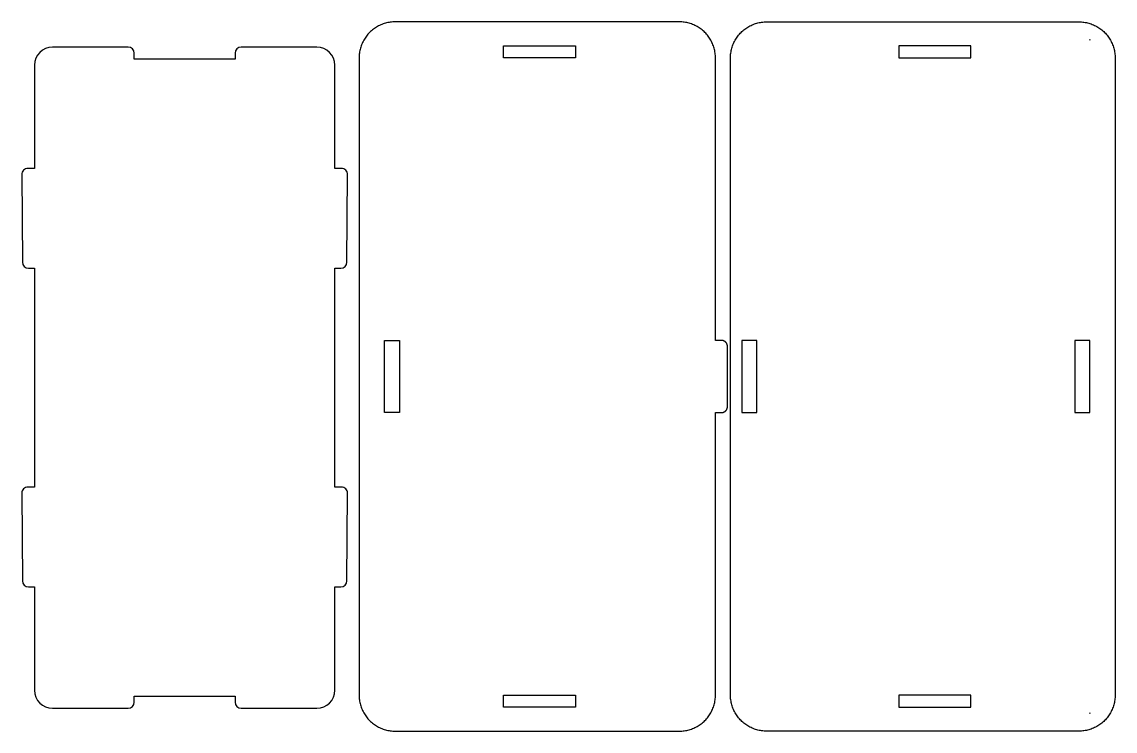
# Model space of a CAD drawing. Extents: x -3751 to -1602, y -44 to 546.
# Drawn here: x -3751 to -2841, y -44 to 546 of the extents above; entities that cross this region are included whole.
import ezdxf

# ---------------------------------------------------------------- set-up
doc = ezdxf.new("R2010")
doc.units = 0
doc.layers.add('LAYER_02', color=192, linetype='CONTINUOUS')
doc.layers.add('MAKE2D$VISIBLE$LINES', color=7, linetype='CONTINUOUS')

msp = doc.modelspace()

# ---------------------------------------------------------------- linework, layer by layer
at = {"layer": 'LAYER_02'}
for p, q in [((-2862.09, 530.51), (-2862.09, 531.23)), ((-2862.09, 531.23), (-2862.09, 530.51)), ((-3350.02, 525.77), (-3290.02, 525.77)), ((-3350.02, 515.77), (-3350.02, 525.77)), ((-3290.02, 525.77), (-3290.02, 515.77)), ((-2961.06, 525.77), (-3021.06, 525.77)), ((-3021.06, 525.77), (-3021.06, 515.77)), ((-2961.06, 515.77), (-2961.06, 525.77)), ((-3290.02, 515.77), (-3350.02, 515.77)), ((-3021.06, 515.77), (-2961.06, 515.77)), ((-3448.99, 220.77), (-3448.99, 280.77)), ((-3448.99, 280.77), (-3436.39, 280.77)), ((-3436.39, 280.77), (-3436.39, 220.77)), ((-3151.58, 280.77), (-3151.58, 220.77)), ((-3141.06, 280.77), (-3151.58, 280.77)), ((-3139.07, 280.77), (-3141.06, 280.77)), ((-3139.07, 220.77), (-3139.07, 280.77)), ((-2862.09, 280.77), (-2874.69, 280.77)), ((-2874.69, 280.77), (-2874.69, 220.77)), ((-2862.09, 220.77), (-2862.09, 280.77)), ((-3436.39, 220.77), (-3448.99, 220.77)), ((-3151.58, 220.77), (-3141.06, 220.77)), ((-3141.06, 220.77), (-3139.07, 220.77)), ((-2874.69, 220.77), (-2862.09, 220.77)), ((-3350.02, -14.23), (-3290.02, -14.23)), ((-3350.02, -24.23), (-3350.02, -14.23)), ((-3290.02, -14.23), (-3290.02, -24.23)), ((-3021.06, -14.23), (-3021.06, -24.23)), ((-2961.06, -14.23), (-3021.06, -14.23)), ((-2961.06, -24.23), (-2961.06, -14.23)), ((-3290.02, -24.23), (-3350.02, -24.23)), ((-3021.06, -24.23), (-2961.06, -24.23)), ((-2862.09, -28.97), (-2862.09, -29.68)), ((-2862.09, -29.68), (-2862.09, -28.97))]:
    msp.add_line(p, q, dxfattribs=at)
at = {"layer": 'MAKE2D$VISIBLE$LINES'}
for p, q in [((-3442.07, 545.7), (-3443.09, 545.62)), ((-3441.05, 545.76), (-3442.07, 545.7)), ((-3440.02, 545.77), (-3441.05, 545.76)), ((-3203.57, 545.77), (-3440.02, 545.77)), ((-3202.55, 545.76), (-3203.57, 545.77)), ((-3201.52, 545.7), (-3202.55, 545.76)), ((-3200.5, 545.62), (-3201.52, 545.7)), ((-3134.13, 545.62), (-3133.11, 545.7)), ((-3133.11, 545.7), (-3132.09, 545.76)), ((-3132.09, 545.76), (-3131.06, 545.77)), ((-3131.06, 545.77), (-2871.06, 545.77)), ((-2871.06, 545.77), (-2870.04, 545.76)), ((-2870.04, 545.76), (-2869.02, 545.7)), ((-2869.02, 545.7), (-2868, 545.62)), ((-3461.24, 536.99), (-3461.95, 536.25)), ((-3460.5, 537.7), (-3461.24, 536.99)), ((-3459.74, 538.39), (-3460.5, 537.7)), ((-3458.96, 539.05), (-3459.74, 538.39)), ((-3458.15, 539.68), (-3458.96, 539.05)), ((-3457.32, 540.28), (-3458.15, 539.68)), ((-3456.48, 540.86), (-3457.32, 540.28)), ((-3455.61, 541.41), (-3456.48, 540.86)), ((-3454.73, 541.92), (-3455.61, 541.41)), ((-3453.82, 542.41), (-3454.73, 541.92)), ((-3452.91, 542.87), (-3453.82, 542.41)), ((-3451.97, 543.29), (-3452.91, 542.87)), ((-3451.03, 543.68), (-3451.97, 543.29)), ((-3450.07, 544.04), (-3451.03, 543.68)), ((-3449.1, 544.37), (-3450.07, 544.04)), ((-3448.12, 544.66), (-3449.1, 544.37)), ((-3447.13, 544.92), (-3448.12, 544.66)), ((-3446.13, 545.15), (-3447.13, 544.92)), ((-3445.12, 545.34), (-3446.13, 545.15)), ((-3444.11, 545.5), (-3445.12, 545.34)), ((-3443.09, 545.62), (-3444.11, 545.5)), ((-3199.48, 545.5), (-3200.5, 545.62)), ((-3198.47, 545.34), (-3199.48, 545.5)), ((-3197.47, 545.15), (-3198.47, 545.34)), ((-3196.47, 544.92), (-3197.47, 545.15)), ((-3195.48, 544.66), (-3196.47, 544.92)), ((-3194.49, 544.37), (-3195.48, 544.66)), ((-3193.52, 544.04), (-3194.49, 544.37)), ((-3192.56, 543.68), (-3193.52, 544.04)), ((-3191.62, 543.29), (-3192.56, 543.68)), ((-3190.69, 542.87), (-3191.62, 543.29)), ((-3189.77, 542.41), (-3190.69, 542.87)), ((-3188.87, 541.92), (-3189.77, 542.41)), ((-3187.98, 541.41), (-3188.87, 541.92)), ((-3187.12, 540.86), (-3187.98, 541.41)), ((-3186.27, 540.28), (-3187.12, 540.86)), ((-3185.44, 539.68), (-3186.27, 540.28)), ((-3184.64, 539.05), (-3185.44, 539.68)), ((-3183.85, 538.39), (-3184.64, 539.05)), ((-3183.09, 537.7), (-3183.85, 538.39)), ((-3182.36, 536.99), (-3183.09, 537.7)), ((-3181.64, 536.25), (-3182.36, 536.99)), ((-3152.99, 536.25), (-3152.28, 536.99)), ((-3152.28, 536.99), (-3151.54, 537.7)), ((-3151.54, 537.7), (-3150.78, 538.39)), ((-3150.78, 538.39), (-3150, 539.05)), ((-3150, 539.05), (-3149.19, 539.68)), ((-3149.19, 539.68), (-3148.36, 540.28)), ((-3148.36, 540.28), (-3147.52, 540.86)), ((-3147.52, 540.86), (-3146.65, 541.41)), ((-3146.65, 541.41), (-3145.77, 541.92)), ((-3145.77, 541.92), (-3144.87, 542.41)), ((-3144.87, 542.41), (-3143.95, 542.87)), ((-3143.95, 542.87), (-3143.02, 543.29)), ((-3143.02, 543.29), (-3142.07, 543.68)), ((-3142.07, 543.68), (-3141.11, 544.04)), ((-3141.11, 544.04), (-3140.14, 544.37)), ((-3140.14, 544.37), (-3139.16, 544.66)), ((-3139.16, 544.66), (-3138.17, 544.92)), ((-3138.17, 544.92), (-3137.17, 545.15)), ((-3137.17, 545.15), (-3136.16, 545.34)), ((-3136.16, 545.34), (-3135.15, 545.5)), ((-3135.15, 545.5), (-3134.13, 545.62)), ((-2868, 545.62), (-2866.98, 545.5)), ((-2866.98, 545.5), (-2865.97, 545.34)), ((-2865.97, 545.34), (-2864.96, 545.15)), ((-2864.96, 545.15), (-2863.96, 544.92)), ((-2863.96, 544.92), (-2862.97, 544.66)), ((-2862.97, 544.66), (-2861.99, 544.37)), ((-2861.99, 544.37), (-2861.02, 544.04)), ((-2861.02, 544.04), (-2860.06, 543.68)), ((-2860.06, 543.68), (-2859.11, 543.29)), ((-2859.11, 543.29), (-2858.18, 542.87)), ((-2858.18, 542.87), (-2857.26, 542.41)), ((-2857.26, 542.41), (-2856.36, 541.92)), ((-2856.36, 541.92), (-2855.48, 541.41)), ((-2855.48, 541.41), (-2854.61, 540.86)), ((-2854.61, 540.86), (-2853.76, 540.28)), ((-2853.76, 540.28), (-2852.94, 539.68)), ((-2852.94, 539.68), (-2852.13, 539.05)), ((-2852.13, 539.05), (-2851.35, 538.39)), ((-2851.35, 538.39), (-2850.59, 537.7)), ((-2850.59, 537.7), (-2849.85, 536.99)), ((-2849.85, 536.99), (-2849.14, 536.25)), ((-3467.54, 527.73), (-3467.93, 526.78)), ((-3467.11, 528.66), (-3467.54, 527.73)), ((-3466.66, 529.58), (-3467.11, 528.66)), ((-3466.17, 530.48), (-3466.66, 529.58)), ((-3465.66, 531.36), (-3466.17, 530.48)), ((-3465.11, 532.23), (-3465.66, 531.36)), ((-3464.53, 533.08), (-3465.11, 532.23)), ((-3463.93, 533.9), (-3464.53, 533.08)), ((-3463.29, 534.71), (-3463.93, 533.9)), ((-3462.63, 535.49), (-3463.29, 534.71)), ((-3461.95, 536.25), (-3462.63, 535.49)), ((-3180.96, 535.49), (-3181.64, 536.25)), ((-3180.3, 534.71), (-3180.96, 535.49)), ((-3179.67, 533.9), (-3180.3, 534.71)), ((-3179.06, 533.08), (-3179.67, 533.9)), ((-3178.48, 532.23), (-3179.06, 533.08)), ((-3177.94, 531.36), (-3178.48, 532.23)), ((-3177.42, 530.48), (-3177.94, 531.36)), ((-3176.93, 529.58), (-3177.42, 530.48)), ((-3176.48, 528.66), (-3176.93, 529.58)), ((-3176.05, 527.73), (-3176.48, 528.66)), ((-3175.66, 526.78), (-3176.05, 527.73)), ((-3158.97, 526.78), (-3158.58, 527.73)), ((-3158.58, 527.73), (-3158.16, 528.66)), ((-3158.16, 528.66), (-3157.7, 529.58)), ((-3157.7, 529.58), (-3157.21, 530.48)), ((-3157.21, 530.48), (-3156.7, 531.36)), ((-3156.7, 531.36), (-3156.15, 532.23)), ((-3156.15, 532.23), (-3155.57, 533.08)), ((-3155.57, 533.08), (-3154.97, 533.9)), ((-3154.97, 533.9), (-3154.33, 534.71)), ((-3154.33, 534.71), (-3153.67, 535.49)), ((-3153.67, 535.49), (-3152.99, 536.25)), ((-2849.14, 536.25), (-2848.45, 535.49)), ((-2848.45, 535.49), (-2847.79, 534.71)), ((-2847.79, 534.71), (-2847.16, 533.9)), ((-2847.16, 533.9), (-2846.55, 533.08)), ((-2846.55, 533.08), (-2845.98, 532.23)), ((-2845.98, 532.23), (-2845.43, 531.36)), ((-2845.43, 531.36), (-2844.91, 530.48)), ((-2844.91, 530.48), (-2844.43, 529.58)), ((-2844.43, 529.58), (-2843.97, 528.66)), ((-2843.97, 528.66), (-2843.55, 527.73)), ((-2843.55, 527.73), (-2843.15, 526.78)), ((-3662.09, 524.78), (-3725.09, 524.78)), ((-3657.09, 514.78), (-3657.09, 519.78)), ((-3573.18, 519.78), (-3573.18, 514.78)), ((-3505.18, 524.78), (-3568.18, 524.78)), ((-3469.87, 518.84), (-3469.95, 517.82)), ((-3469.74, 519.86), (-3469.87, 518.84)), ((-3469.59, 520.87), (-3469.74, 519.86)), ((-3469.4, 521.88), (-3469.59, 520.87)), ((-3469.17, 522.88), (-3469.4, 521.88)), ((-3468.91, 523.87), (-3469.17, 522.88)), ((-3468.62, 524.85), (-3468.91, 523.87)), ((-3468.29, 525.82), (-3468.62, 524.85)), ((-3467.93, 526.78), (-3468.29, 525.82)), ((-3175.3, 525.82), (-3175.66, 526.78)), ((-3174.98, 524.85), (-3175.3, 525.82)), ((-3174.68, 523.87), (-3174.98, 524.85)), ((-3174.42, 522.88), (-3174.68, 523.87)), ((-3174.2, 521.88), (-3174.42, 522.88)), ((-3174.01, 520.87), (-3174.2, 521.88)), ((-3173.85, 519.86), (-3174.01, 520.87)), ((-3173.73, 518.84), (-3173.85, 519.86)), ((-3173.64, 517.82), (-3173.73, 518.84)), ((-3160.99, 517.82), (-3160.91, 518.84)), ((-3160.91, 518.84), (-3160.78, 519.86)), ((-3160.78, 519.86), (-3160.63, 520.87)), ((-3160.63, 520.87), (-3160.44, 521.88)), ((-3160.44, 521.88), (-3160.21, 522.88)), ((-3160.21, 522.88), (-3159.95, 523.87)), ((-3159.95, 523.87), (-3159.66, 524.85)), ((-3159.66, 524.85), (-3159.33, 525.82)), ((-3159.33, 525.82), (-3158.97, 526.78)), ((-2843.15, 526.78), (-2842.8, 525.82)), ((-2842.8, 525.82), (-2842.47, 524.85)), ((-2842.47, 524.85), (-2842.18, 523.87)), ((-2842.18, 523.87), (-2841.92, 522.88)), ((-2841.92, 522.88), (-2841.69, 521.88)), ((-2841.69, 521.88), (-2841.5, 520.87)), ((-2841.5, 520.87), (-2841.34, 519.86)), ((-2841.34, 519.86), (-2841.22, 518.84)), ((-2841.22, 518.84), (-2841.13, 517.82)), ((-3740.09, 509.78), (-3740.09, 423.78)), ((-3573.18, 514.78), (-3657.09, 514.78)), ((-3490.18, 423.78), (-3490.18, 509.78)), ((-3470.01, 516.8), (-3470.02, 515.77)), ((-3470.02, 515.77), (-3470.02, -14.23)), ((-3469.95, 517.82), (-3470.01, 516.8)), ((-3173.59, 516.8), (-3173.64, 517.82)), ((-3173.57, 515.77), (-3173.59, 516.8)), ((-3173.57, 280.77), (-3173.57, 515.77)), ((-3161.06, 515.77), (-3161.05, 516.8)), ((-3161.06, -14.23), (-3161.06, 515.77)), ((-3161.05, 516.8), (-3160.99, 517.82)), ((-2841.13, 517.82), (-2841.08, 516.8)), ((-2841.08, 516.8), (-2841.06, 515.77)), ((-2841.06, 515.77), (-2841.06, -14.23)), ((-3750.57, 418.75), (-3750.12, 345.75)), ((-3740.09, 423.78), (-3745.57, 423.78)), ((-3484.69, 423.78), (-3490.18, 423.78)), ((-3480.15, 345.75), (-3479.69, 418.75)), ((-3745.12, 340.78), (-3740.09, 340.78)), ((-3740.09, 340.78), (-3740.09, 158.78)), ((-3490.18, 158.78), (-3490.18, 340.78)), ((-3490.18, 340.78), (-3485.15, 340.78)), ((-3168.57, 280.77), (-3173.57, 280.77)), ((-3168.4, 280.77), (-3168.57, 280.77)), ((-3168.23, 280.76), (-3168.4, 280.77)), ((-3168.06, 280.75), (-3168.23, 280.76)), ((-3167.89, 280.73), (-3168.06, 280.75)), ((-3167.72, 280.7), (-3167.89, 280.73)), ((-3167.55, 280.67), (-3167.72, 280.7)), ((-3167.39, 280.63), (-3167.55, 280.67)), ((-3167.22, 280.59), (-3167.39, 280.63)), ((-3167.06, 280.54), (-3167.22, 280.59)), ((-3166.9, 280.49), (-3167.06, 280.54)), ((-3166.74, 280.43), (-3166.9, 280.49)), ((-3166.58, 280.36), (-3166.74, 280.43)), ((-3166.42, 280.29), (-3166.58, 280.36)), ((-3166.27, 280.21), (-3166.42, 280.29)), ((-3166.12, 280.13), (-3166.27, 280.21)), ((-3165.97, 280.05), (-3166.12, 280.13)), ((-3165.83, 279.96), (-3165.97, 280.05)), ((-3165.69, 279.86), (-3165.83, 279.96)), ((-3165.55, 279.76), (-3165.69, 279.86)), ((-3165.41, 279.65), (-3165.55, 279.76)), ((-3165.28, 279.54), (-3165.41, 279.65)), ((-3165.16, 279.43), (-3165.28, 279.54)), ((-3165.03, 279.31), (-3165.16, 279.43)), ((-3164.92, 279.19), (-3165.03, 279.31)), ((-3164.8, 279.06), (-3164.92, 279.19)), ((-3164.69, 278.93), (-3164.8, 279.06)), ((-3164.59, 278.8), (-3164.69, 278.93)), ((-3164.48, 278.66), (-3164.59, 278.8)), ((-3164.39, 278.52), (-3164.48, 278.66)), ((-3164.3, 278.37), (-3164.39, 278.52)), ((-3164.21, 278.23), (-3164.3, 278.37)), ((-3164.13, 278.08), (-3164.21, 278.23)), ((-3164.05, 277.92), (-3164.13, 278.08)), ((-3163.98, 277.77), (-3164.05, 277.92)), ((-3163.92, 277.61), (-3163.98, 277.77)), ((-3163.86, 277.45), (-3163.92, 277.61)), ((-3163.8, 277.29), (-3163.86, 277.45)), ((-3163.75, 277.12), (-3163.8, 277.29)), ((-3163.71, 276.96), (-3163.75, 277.12)), ((-3163.67, 276.79), (-3163.71, 276.96)), ((-3163.64, 276.62), (-3163.67, 276.79)), ((-3163.62, 276.46), (-3163.64, 276.62)), ((-3163.6, 276.29), (-3163.62, 276.46)), ((-3163.58, 276.12), (-3163.6, 276.29)), ((-3163.57, 275.95), (-3163.58, 276.12)), ((-3163.57, 275.77), (-3163.57, 275.95)), ((-3163.57, 225.77), (-3163.57, 275.77)), ((-3173.57, -14.23), (-3173.57, 220.77)), ((-3173.57, 220.77), (-3168.57, 220.77)), ((-3168.57, 220.77), (-3168.4, 220.78)), ((-3168.4, 220.78), (-3168.23, 220.79)), ((-3168.23, 220.79), (-3168.06, 220.8)), ((-3168.06, 220.8), (-3167.89, 220.82)), ((-3167.89, 220.82), (-3167.72, 220.85)), ((-3167.72, 220.85), (-3167.55, 220.88)), ((-3167.55, 220.88), (-3167.39, 220.92)), ((-3167.39, 220.92), (-3167.22, 220.96)), ((-3167.22, 220.96), (-3167.06, 221.01)), ((-3167.06, 221.01), (-3166.9, 221.06)), ((-3166.9, 221.06), (-3166.74, 221.12)), ((-3166.74, 221.12), (-3166.58, 221.19)), ((-3166.58, 221.19), (-3166.42, 221.26)), ((-3166.42, 221.26), (-3166.27, 221.34)), ((-3166.27, 221.34), (-3166.12, 221.42)), ((-3166.12, 221.42), (-3165.97, 221.5)), ((-3165.97, 221.5), (-3165.83, 221.59)), ((-3165.83, 221.59), (-3165.69, 221.69)), ((-3165.69, 221.69), (-3165.55, 221.79)), ((-3165.55, 221.79), (-3165.41, 221.9)), ((-3165.41, 221.9), (-3165.28, 222.01)), ((-3165.28, 222.01), (-3165.16, 222.12)), ((-3165.16, 222.12), (-3165.03, 222.24)), ((-3165.03, 222.24), (-3164.92, 222.36)), ((-3164.92, 222.36), (-3164.8, 222.49)), ((-3164.8, 222.49), (-3164.69, 222.62)), ((-3164.69, 222.62), (-3164.59, 222.75)), ((-3164.59, 222.75), (-3164.48, 222.89)), ((-3164.48, 222.89), (-3164.39, 223.03)), ((-3164.39, 223.03), (-3164.3, 223.18)), ((-3164.3, 223.18), (-3164.21, 223.32)), ((-3164.21, 223.32), (-3164.13, 223.47)), ((-3164.13, 223.47), (-3164.05, 223.63)), ((-3164.05, 223.63), (-3163.98, 223.78)), ((-3163.98, 223.78), (-3163.92, 223.94)), ((-3163.92, 223.94), (-3163.86, 224.1)), ((-3163.86, 224.1), (-3163.8, 224.26)), ((-3163.8, 224.26), (-3163.75, 224.43)), ((-3163.75, 224.43), (-3163.71, 224.59)), ((-3163.71, 224.59), (-3163.67, 224.76)), ((-3163.67, 224.76), (-3163.64, 224.93)), ((-3163.64, 224.93), (-3163.62, 225.09)), ((-3163.62, 225.09), (-3163.6, 225.26)), ((-3163.6, 225.26), (-3163.58, 225.43)), ((-3163.58, 225.43), (-3163.57, 225.6)), ((-3163.57, 225.6), (-3163.57, 225.77)), ((-3740.09, 158.78), (-3745.57, 158.78)), ((-3484.69, 158.78), (-3490.18, 158.78)), ((-3750.57, 153.75), (-3750.12, 80.75)), ((-3480.15, 80.75), (-3479.69, 153.75)), ((-3745.12, 75.78), (-3740.09, 75.78)), ((-3740.09, 75.78), (-3740.09, -10.22)), ((-3490.18, -10.22), (-3490.18, 75.78)), ((-3490.18, 75.78), (-3485.15, 75.78)), ((-3657.09, -20.22), (-3657.09, -15.22)), ((-3657.09, -15.22), (-3573.18, -15.22)), ((-3573.18, -15.22), (-3573.18, -20.22)), ((-3470.02, -14.23), (-3470.01, -15.25)), ((-3470.01, -15.25), (-3469.95, -16.27)), ((-3469.95, -16.27), (-3469.87, -17.29)), ((-3469.87, -17.29), (-3469.74, -18.31)), ((-3173.85, -18.31), (-3173.73, -17.29)), ((-3173.73, -17.29), (-3173.64, -16.27)), ((-3173.64, -16.27), (-3173.59, -15.25)), ((-3173.59, -15.25), (-3173.57, -14.23)), ((-3161.05, -15.25), (-3161.06, -14.23)), ((-3160.99, -16.27), (-3161.05, -15.25)), ((-3160.91, -17.29), (-3160.99, -16.27)), ((-3160.78, -18.31), (-3160.91, -17.29)), ((-2841.22, -17.29), (-2841.34, -18.31)), ((-2841.13, -16.27), (-2841.22, -17.29)), ((-2841.08, -15.25), (-2841.13, -16.27)), ((-2841.06, -14.23), (-2841.08, -15.25)), ((-3725.09, -25.22), (-3662.09, -25.22)), ((-3568.18, -25.22), (-3505.18, -25.22)), ((-3469.74, -18.31), (-3469.59, -19.32)), ((-3469.59, -19.32), (-3469.4, -20.33)), ((-3469.4, -20.33), (-3469.17, -21.33)), ((-3469.17, -21.33), (-3468.91, -22.32)), ((-3468.91, -22.32), (-3468.62, -23.3)), ((-3468.62, -23.3), (-3468.29, -24.27)), ((-3468.29, -24.27), (-3467.93, -25.23)), ((-3467.93, -25.23), (-3467.54, -26.18)), ((-3467.54, -26.18), (-3467.11, -27.11)), ((-3467.11, -27.11), (-3466.66, -28.03)), ((-3176.93, -28.03), (-3176.48, -27.11)), ((-3176.48, -27.11), (-3176.05, -26.18)), ((-3176.05, -26.18), (-3175.66, -25.23)), ((-3175.66, -25.23), (-3175.3, -24.27)), ((-3175.3, -24.27), (-3174.98, -23.3)), ((-3174.98, -23.3), (-3174.68, -22.32)), ((-3174.68, -22.32), (-3174.42, -21.33)), ((-3174.42, -21.33), (-3174.2, -20.33)), ((-3174.2, -20.33), (-3174.01, -19.32)), ((-3174.01, -19.32), (-3173.85, -18.31)), ((-3160.63, -19.32), (-3160.78, -18.31)), ((-3160.44, -20.33), (-3160.63, -19.32)), ((-3160.21, -21.33), (-3160.44, -20.33)), ((-3159.95, -22.32), (-3160.21, -21.33)), ((-3159.66, -23.3), (-3159.95, -22.32)), ((-3159.33, -24.27), (-3159.66, -23.3)), ((-3158.97, -25.23), (-3159.33, -24.27)), ((-3158.58, -26.18), (-3158.97, -25.23)), ((-3158.16, -27.11), (-3158.58, -26.18)), ((-3157.7, -28.03), (-3158.16, -27.11)), ((-2843.97, -27.11), (-2844.43, -28.03)), ((-2843.55, -26.18), (-2843.97, -27.11)), ((-2843.15, -25.23), (-2843.55, -26.18)), ((-2842.8, -24.27), (-2843.15, -25.23)), ((-2842.47, -23.3), (-2842.8, -24.27)), ((-2842.18, -22.32), (-2842.47, -23.3)), ((-2841.92, -21.33), (-2842.18, -22.32)), ((-2841.69, -20.33), (-2841.92, -21.33)), ((-2841.5, -19.32), (-2841.69, -20.33)), ((-2841.34, -18.31), (-2841.5, -19.32)), ((-3466.66, -28.03), (-3466.17, -28.93)), ((-3466.17, -28.93), (-3465.66, -29.81)), ((-3465.66, -29.81), (-3465.11, -30.68)), ((-3465.11, -30.68), (-3464.53, -31.53)), ((-3464.53, -31.53), (-3463.93, -32.35)), ((-3463.93, -32.35), (-3463.29, -33.16)), ((-3463.29, -33.16), (-3462.63, -33.94)), ((-3462.63, -33.94), (-3461.95, -34.7)), ((-3461.95, -34.7), (-3461.24, -35.44)), ((-3461.24, -35.44), (-3460.5, -36.15)), ((-3460.5, -36.15), (-3459.74, -36.84)), ((-3183.85, -36.84), (-3183.09, -36.15)), ((-3183.09, -36.15), (-3182.36, -35.44)), ((-3182.36, -35.44), (-3181.64, -34.7)), ((-3181.64, -34.7), (-3180.96, -33.94)), ((-3180.96, -33.94), (-3180.3, -33.16)), ((-3180.3, -33.16), (-3179.67, -32.35)), ((-3179.67, -32.35), (-3179.06, -31.53)), ((-3179.06, -31.53), (-3178.48, -30.68)), ((-3178.48, -30.68), (-3177.94, -29.81)), ((-3177.94, -29.81), (-3177.42, -28.93)), ((-3177.42, -28.93), (-3176.93, -28.03)), ((-3157.21, -28.93), (-3157.7, -28.03)), ((-3156.7, -29.81), (-3157.21, -28.93)), ((-3156.15, -30.68), (-3156.7, -29.81)), ((-3155.57, -31.53), (-3156.15, -30.68)), ((-3154.97, -32.35), (-3155.57, -31.53)), ((-3154.33, -33.16), (-3154.97, -32.35)), ((-3153.67, -33.94), (-3154.33, -33.16)), ((-3152.99, -34.7), (-3153.67, -33.94)), ((-3152.28, -35.44), (-3152.99, -34.7)), ((-3151.54, -36.15), (-3152.28, -35.44)), ((-3150.78, -36.84), (-3151.54, -36.15)), ((-2850.59, -36.15), (-2851.35, -36.84)), ((-2849.85, -35.44), (-2850.59, -36.15)), ((-2849.14, -34.7), (-2849.85, -35.44)), ((-2848.45, -33.94), (-2849.14, -34.7)), ((-2847.79, -33.16), (-2848.45, -33.94)), ((-2847.16, -32.35), (-2847.79, -33.16)), ((-2846.55, -31.53), (-2847.16, -32.35)), ((-2845.98, -30.68), (-2846.55, -31.53)), ((-2845.43, -29.81), (-2845.98, -30.68)), ((-2844.91, -28.93), (-2845.43, -29.81)), ((-2844.43, -28.03), (-2844.91, -28.93)), ((-3459.74, -36.84), (-3458.96, -37.5)), ((-3458.96, -37.5), (-3458.15, -38.13)), ((-3458.15, -38.13), (-3457.32, -38.73)), ((-3457.32, -38.73), (-3456.48, -39.31)), ((-3456.48, -39.31), (-3455.61, -39.86)), ((-3455.61, -39.86), (-3454.73, -40.38)), ((-3454.73, -40.38), (-3453.82, -40.86)), ((-3453.82, -40.86), (-3452.91, -41.32)), ((-3452.91, -41.32), (-3451.97, -41.74)), ((-3451.97, -41.74), (-3451.03, -42.13)), ((-3451.03, -42.13), (-3450.07, -42.49)), ((-3450.07, -42.49), (-3449.1, -42.82)), ((-3449.1, -42.82), (-3448.12, -43.11)), ((-3448.12, -43.11), (-3447.13, -43.37)), ((-3447.13, -43.37), (-3446.13, -43.6)), ((-3446.13, -43.6), (-3445.12, -43.79)), ((-3445.12, -43.79), (-3444.11, -43.95)), ((-3444.11, -43.95), (-3443.09, -44.07)), ((-3443.09, -44.07), (-3442.07, -44.16)), ((-3442.07, -44.16), (-3441.05, -44.21)), ((-3441.05, -44.21), (-3440.02, -44.23)), ((-3440.02, -44.23), (-3203.57, -44.23)), ((-3203.57, -44.23), (-3202.55, -44.21)), ((-3202.55, -44.21), (-3201.52, -44.16)), ((-3201.52, -44.16), (-3200.5, -44.07)), ((-3200.5, -44.07), (-3199.48, -43.95)), ((-3199.48, -43.95), (-3198.47, -43.79)), ((-3198.47, -43.79), (-3197.47, -43.6)), ((-3197.47, -43.6), (-3196.47, -43.37)), ((-3196.47, -43.37), (-3195.48, -43.11)), ((-3195.48, -43.11), (-3194.49, -42.82)), ((-3194.49, -42.82), (-3193.52, -42.49)), ((-3193.52, -42.49), (-3192.56, -42.13)), ((-3192.56, -42.13), (-3191.62, -41.74)), ((-3191.62, -41.74), (-3190.69, -41.32)), ((-3190.69, -41.32), (-3189.77, -40.86)), ((-3189.77, -40.86), (-3188.87, -40.38)), ((-3188.87, -40.38), (-3187.98, -39.86)), ((-3187.98, -39.86), (-3187.12, -39.31)), ((-3187.12, -39.31), (-3186.27, -38.73)), ((-3186.27, -38.73), (-3185.44, -38.13)), ((-3185.44, -38.13), (-3184.64, -37.5)), ((-3184.64, -37.5), (-3183.85, -36.84)), ((-3150, -37.5), (-3150.78, -36.84)), ((-3149.19, -38.13), (-3150, -37.5)), ((-3148.36, -38.73), (-3149.19, -38.13)), ((-3147.52, -39.31), (-3148.36, -38.73)), ((-3146.65, -39.86), (-3147.52, -39.31)), ((-3145.77, -40.38), (-3146.65, -39.86)), ((-3144.87, -40.86), (-3145.77, -40.38)), ((-3143.95, -41.32), (-3144.87, -40.86)), ((-3143.02, -41.74), (-3143.95, -41.32)), ((-3142.07, -42.13), (-3143.02, -41.74)), ((-3141.11, -42.49), (-3142.07, -42.13)), ((-3140.14, -42.82), (-3141.11, -42.49)), ((-3139.16, -43.11), (-3140.14, -42.82)), ((-3138.17, -43.37), (-3139.16, -43.11)), ((-3137.17, -43.6), (-3138.17, -43.37)), ((-3136.16, -43.79), (-3137.17, -43.6)), ((-3135.15, -43.95), (-3136.16, -43.79)), ((-3134.13, -44.07), (-3135.15, -43.95)), ((-3133.11, -44.16), (-3134.13, -44.07)), ((-3132.09, -44.21), (-3133.11, -44.16)), ((-3131.06, -44.23), (-3132.09, -44.21)), ((-2871.06, -44.23), (-3131.06, -44.23)), ((-2870.04, -44.21), (-2871.06, -44.23)), ((-2869.02, -44.16), (-2870.04, -44.21)), ((-2868, -44.07), (-2869.02, -44.16)), ((-2866.98, -43.95), (-2868, -44.07)), ((-2865.97, -43.79), (-2866.98, -43.95)), ((-2864.96, -43.6), (-2865.97, -43.79)), ((-2863.96, -43.37), (-2864.96, -43.6)), ((-2862.97, -43.11), (-2863.96, -43.37)), ((-2861.99, -42.82), (-2862.97, -43.11)), ((-2861.02, -42.49), (-2861.99, -42.82)), ((-2860.06, -42.13), (-2861.02, -42.49)), ((-2859.11, -41.74), (-2860.06, -42.13)), ((-2858.18, -41.32), (-2859.11, -41.74)), ((-2857.26, -40.86), (-2858.18, -41.32)), ((-2856.36, -40.38), (-2857.26, -40.86)), ((-2855.48, -39.86), (-2856.36, -40.38)), ((-2854.61, -39.31), (-2855.48, -39.86)), ((-2853.76, -38.73), (-2854.61, -39.31)), ((-2852.94, -38.13), (-2853.76, -38.73)), ((-2852.13, -37.5), (-2852.94, -38.13)), ((-2851.35, -36.84), (-2852.13, -37.5))]:
    msp.add_line(p, q, dxfattribs=at)
for centre, radius, start, end in [((-3725.09, 509.78), 15, 90, 180), ((-3662.09, 519.78), 5, 0, 90), ((-3568.18, 519.78), 5, 90, 180), ((-3505.18, 509.78), 15, 360, 90), ((-3745.57, 418.78), 5, 90, 180.35524), ((-3484.69, 418.78), 5, 359.64476, 90), ((-3745.12, 345.78), 5, 180.35524, 270), ((-3485.15, 345.78), 5, 270, 359.64476), ((-3745.57, 153.78), 5, 90, 180.35524), ((-3484.69, 153.78), 5, 359.64476, 90), ((-3745.12, 80.78), 5, 180.35524, 270), ((-3485.15, 80.78), 5, 270, 359.64476), ((-3725.09, -10.22), 15, 180, 270), ((-3505.18, -10.22), 15, 270, 360), ((-3662.09, -20.22), 5, 270, 360), ((-3568.18, -20.22), 5, 180, 270)]:
    msp.add_arc(centre, radius, start, end, dxfattribs=at)

doc.saveas('drawing.dxf')
